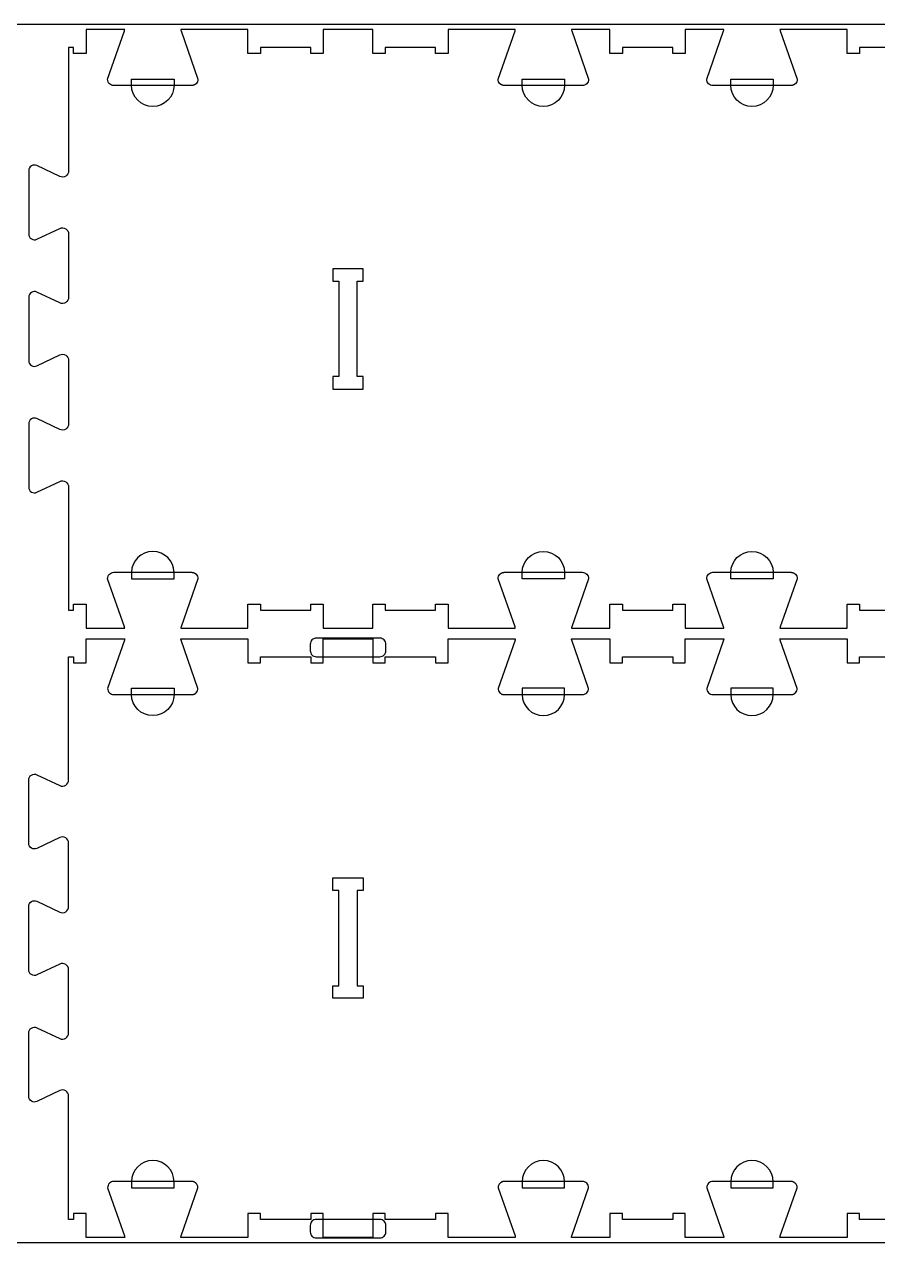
# Model space of a CAD drawing. Extents: x -17068 to -13885, y -19593 to -11999.
# Drawn here: x -16395 to -15541, y -13923 to -12703 of the extents above; entities that cross this region are included whole.
import ezdxf

# ---------------------------------------------------------------- set-up
doc = ezdxf.new("R2010")
doc.units = 0
for name, color, linetype in [('0_SHEET_SPRUCEPLY_2440X122', 1, 'CONTINUOUS'), ('3_ANYTOOL_CUTTHROUGH_INSID', 4, 'CONTINUOUS'), ('4_ANYTOOL_CUTTHROUGH_OUTSI', 5, 'CONTINUOUS'), ('5_ANYTOOL_HALF_MILL_9MM_IN', 3, 'CONTINUOUS')]:
    doc.layers.add(name, color=color, linetype=linetype)

msp = doc.modelspace()

# ---------------------------------------------------------------- linework, layer by layer
at = {"layer": '0_SHEET_SPRUCEPLY_2440X122'}
msp.add_lwpolyline([(-16696.5, -12703.3), (-16696.5, -13923.3), (-14256.5, -13923.3), (-14256.5, -12703.3)], close=True, dxfattribs=at)
at = {"layer": '3_ANYTOOL_CUTTHROUGH_INSID', "color": 4}
for points in [[(-16085.8, -13068.5), (-16055.6, -13068.5), (-16055.6, -13056), (-16061.6, -13056), (-16061.6, -12960.5), (-16055.6, -12960.5), (-16055.6, -12948), (-16086.1, -12948), (-16086.1, -12960.5), (-16080.1, -12960.5), (-16080.1, -13056), (-16086.1, -13056), (-16086.1, -13068.5)], [(-16085.8, -13558), (-16055.6, -13558), (-16055.6, -13570.5), (-16061.6, -13570.5), (-16061.6, -13666), (-16055.6, -13666), (-16055.6, -13678.5), (-16086.1, -13678.5), (-16086.1, -13666), (-16080.1, -13666), (-16080.1, -13570.5), (-16086.1, -13570.5), (-16086.1, -13558)]]:
    msp.add_lwpolyline(points, close=True, dxfattribs=at)
at = {"layer": '4_ANYTOOL_CUTTHROUGH_OUTSI', "color": 5}
for points in [[(-15508.1, -12726.5), (-15558.6, -12726.5), (-15558.6, -12732.5), (-15571.1, -12732.5), (-15571.1, -12708.5), (-15620.8, -12708.5), (-15638.3, -12708.5), (-15638.3, -12708.5, 0.061485), (-15638, -12709.9), (-15621.1, -12758.2), (-15621.1, -12758.2), (-15621.1, -12758.3), (-15621.1, -12758.3, -0.198912), (-15622.9, -12762.7), (-15623, -12762.8), (-15623.2, -12762.9), (-15623.3, -12763), (-15623.4, -12763.1), (-15623.5, -12763.2), (-15623.6, -12763.3), (-15623.8, -12763.4), (-15623.9, -12763.5), (-15624, -12763.6), (-15624.1, -12763.6), (-15624.3, -12763.7), (-15624.4, -12763.8), (-15624.5, -12763.9), (-15624.7, -12763.9), (-15624.8, -12764), (-15625, -12764.1), (-15625.1, -12764.1), (-15625.3, -12764.2), (-15625.4, -12764.2), (-15625.6, -12764.3), (-15625.7, -12764.3), (-15625.9, -12764.3), (-15626, -12764.4), (-15626.2, -12764.4), (-15626.3, -12764.4), (-15626.5, -12764.5), (-15626.6, -12764.5), (-15626.8, -12764.5), (-15626.9, -12764.5), (-15627.1, -12764.5), (-15627.2, -12764.5), (-15627.4, -12764.5), (-15705.4, -12764.5, -0.414214), (-15711.6, -12758.3), (-15711.6, -12758.2), (-15711.6, -12758.2), (-15694.7, -12709.9), (-15694.7, -12709.9, 0.061485), (-15694.5, -12708.5), (-15733.1, -12708.5), (-15733.1, -12732.5), (-15745.6, -12732.5), (-15745.6, -12726.5), (-15796.1, -12726.5), (-15796.1, -12732.5), (-15808.6, -12732.5), (-15808.6, -12708.5), (-15847.2, -12708.5), (-15847.2, -12708.5, 0.061485), (-15846.9, -12709.9), (-15830, -12758.2), (-15830, -12758.2), (-15830, -12758.3), (-15830, -12758.3, -0.414214), (-15836.3, -12764.5), (-15914.3, -12764.5), (-15914.4, -12764.5), (-15914.6, -12764.5), (-15914.7, -12764.5), (-15914.9, -12764.5), (-15915, -12764.5), (-15915.2, -12764.5), (-15915.3, -12764.4), (-15915.5, -12764.4), (-15915.6, -12764.4), (-15915.8, -12764.3), (-15915.9, -12764.3), (-15916.1, -12764.3), (-15916.2, -12764.2), (-15916.4, -12764.2), (-15916.5, -12764.1), (-15916.7, -12764.1), (-15916.8, -12764), (-15916.9, -12763.9), (-15917.1, -12763.9), (-15917.2, -12763.8), (-15917.4, -12763.7), (-15917.5, -12763.6), (-15917.6, -12763.6), (-15917.7, -12763.5), (-15917.9, -12763.4), (-15918, -12763.3), (-15918.1, -12763.2), (-15918.2, -12763.1), (-15918.4, -12763), (-15918.5, -12762.9), (-15918.6, -12762.8), (-15918.7, -12762.7, -0.198912), (-15920.5, -12758.3), (-15920.5, -12758.2), (-15920.5, -12758.2), (-15903.6, -12709.9), (-15903.6, -12709.9, 0.061485), (-15903.4, -12708.5), (-15920.8, -12708.5), (-15970.6, -12708.5), (-15970.6, -12732.5), (-15983.1, -12732.5), (-15983.1, -12726.5), (-16033.6, -12726.5), (-16033.6, -12732.5), (-16046.1, -12732.5), (-16046.1, -12708.5), (-16095.6, -12708.5), (-16095.6, -12732.5), (-16108.1, -12732.5), (-16108.1, -12726.5), (-16158.6, -12726.5), (-16158.6, -12732.5), (-16171.1, -12732.5), (-16171.1, -12708.5), (-16238.3, -12708.5), (-16238.3, -12708.5, 0.061485), (-16238, -12709.9), (-16221.1, -12758.2), (-16221.1, -12758.2), (-16221.1, -12758.3), (-16221.1, -12758.3, -0.198912), (-16222.9, -12762.7), (-16223, -12762.8), (-16223.2, -12762.9), (-16223.3, -12763), (-16223.4, -12763.1), (-16223.5, -12763.2), (-16223.6, -12763.3), (-16223.8, -12763.4), (-16223.9, -12763.5), (-16224, -12763.6), (-16224.1, -12763.6), (-16224.3, -12763.7), (-16224.4, -12763.8), (-16224.5, -12763.9), (-16224.7, -12763.9), (-16224.8, -12764), (-16225, -12764.1), (-16225.1, -12764.1), (-16225.3, -12764.2), (-16225.4, -12764.2), (-16225.6, -12764.3), (-16225.7, -12764.3), (-16225.9, -12764.3), (-16226, -12764.4), (-16226.2, -12764.4), (-16226.3, -12764.4), (-16226.5, -12764.5), (-16226.6, -12764.5), (-16226.8, -12764.5), (-16226.9, -12764.5), (-16227.1, -12764.5), (-16227.2, -12764.5), (-16227.4, -12764.5), (-16305.4, -12764.5, -0.414214), (-16311.6, -12758.3), (-16311.6, -12758.2), (-16311.6, -12758.2), (-16294.7, -12709.9), (-16294.7, -12709.9, 0.061485), (-16294.5, -12708.5), (-16333.1, -12708.5), (-16333.1, -12732.5), (-16345.6, -12732.5), (-16345.6, -12726.5), (-16350.6, -12726.5), (-16350.6, -12849.9), (-16350.6, -12849.9, -0.551268), (-16359.5, -12855.6), (-16382.3, -12844.7, 0.551268), (-16390.6, -12849.9), (-16390.6, -12913.3, 0.551268), (-16382.3, -12918.5), (-16359.5, -12907.6, -0.551268), (-16350.6, -12913.2), (-16350.6, -12976.6, -0.257375), (-16353.5, -12981.9, -0.257375), (-16359.5, -12982.3), (-16382.3, -12971.4, 0.551268), (-16390.6, -12976.6), (-16390.6, -13040, 0.551268), (-16382.3, -13045.2), (-16359.5, -13034.3, -0.551268), (-16350.6, -13039.9), (-16350.6, -13103.3, -0.551268), (-16359.5, -13109), (-16382.3, -13098.1, 0.551268), (-16390.6, -13103.3), (-16390.6, -13166.7, 0.551268), (-16382.3, -13171.9), (-16359.5, -13161, -0.551268), (-16350.6, -13166.6), (-16350.6, -13290), (-16345.6, -13290), (-16345.6, -13284), (-16333.1, -13284), (-16333.1, -13308), (-16294.5, -13308), (-16294.5, -13308, 0.061485), (-16294.7, -13306.6), (-16311.6, -13258.4), (-16311.6, -13258.3), (-16311.6, -13258.3), (-16311.6, -13258.3, -0.414214), (-16305.4, -13252), (-16227.4, -13252), (-16227.2, -13252), (-16227.1, -13252), (-16226.9, -13252), (-16226.8, -13252.1), (-16226.6, -13252.1), (-16226.5, -13252.1), (-16226.3, -13252.1), (-16226.2, -13252.1), (-16226, -13252.2), (-16225.9, -13252.2), (-16225.7, -13252.3), (-16225.6, -13252.3), (-16225.4, -13252.3), (-16225.3, -13252.4), (-16225.1, -13252.5), (-16225, -13252.5), (-16224.8, -13252.6), (-16224.7, -13252.6), (-16224.5, -13252.7), (-16224.4, -13252.8), (-16224.3, -13252.8), (-16224.1, -13252.9), (-16224, -13253), (-16223.9, -13253.1), (-16223.8, -13253.2), (-16223.6, -13253.3), (-16223.5, -13253.4), (-16223.4, -13253.5), (-16223.3, -13253.6), (-16223.2, -13253.7), (-16223, -13253.8), (-16222.9, -13253.9, -0.198912), (-16221.1, -13258.3), (-16221.1, -13258.3), (-16221.1, -13258.4), (-16238, -13306.6), (-16238, -13306.6, 0.061485), (-16238.3, -13308), (-16220.8, -13308), (-16171.1, -13308), (-16171.1, -13284), (-16158.6, -13284), (-16158.6, -13290), (-16108.1, -13290), (-16108.1, -13284), (-16095.6, -13284), (-16095.6, -13308), (-16046.1, -13308), (-16046.1, -13284), (-16033.6, -13284), (-16033.6, -13290), (-15983.1, -13290), (-15983.1, -13284), (-15970.6, -13284), (-15970.6, -13308), (-15903.4, -13308), (-15903.4, -13308, 0.061485), (-15903.6, -13306.6), (-15920.5, -13258.4), (-15920.5, -13258.3), (-15920.5, -13258.3), (-15920.5, -13258.3, -0.198912), (-15918.7, -13253.9), (-15918.6, -13253.8), (-15918.5, -13253.7), (-15918.4, -13253.6), (-15918.2, -13253.5), (-15918.1, -13253.4), (-15918, -13253.3), (-15917.9, -13253.2), (-15917.7, -13253.1), (-15917.6, -13253), (-15917.5, -13252.9), (-15917.4, -13252.8), (-15917.2, -13252.8), (-15917.1, -13252.7), (-15916.9, -13252.6), (-15916.8, -13252.6), (-15916.7, -13252.5), (-15916.5, -13252.5), (-15916.4, -13252.4), (-15916.2, -13252.3), (-15916.1, -13252.3), (-15915.9, -13252.3), (-15915.8, -13252.2), (-15915.6, -13252.2), (-15915.5, -13252.1), (-15915.3, -13252.1), (-15915.2, -13252.1), (-15915, -13252.1), (-15914.9, -13252.1), (-15914.7, -13252), (-15914.6, -13252), (-15914.4, -13252), (-15914.3, -13252), (-15836.3, -13252, -0.414214), (-15830, -13258.3), (-15830, -13258.3), (-15830, -13258.4), (-15846.9, -13306.6), (-15846.9, -13306.6, 0.061485), (-15847.2, -13308), (-15808.6, -13308), (-15808.6, -13284), (-15796.1, -13284), (-15796.1, -13290), (-15745.6, -13290), (-15745.6, -13284), (-15733.1, -13284), (-15733.1, -13308), (-15694.5, -13308), (-15694.5, -13308, 0.061485), (-15694.7, -13306.6), (-15711.6, -13258.4), (-15711.6, -13258.3), (-15711.6, -13258.3), (-15711.6, -13258.3, -0.414214), (-15705.4, -13252), (-15627.4, -13252), (-15627.2, -13252), (-15627.1, -13252), (-15626.9, -13252), (-15626.8, -13252.1), (-15626.6, -13252.1), (-15626.5, -13252.1), (-15626.3, -13252.1), (-15626.2, -13252.1), (-15626, -13252.2), (-15625.9, -13252.2), (-15625.7, -13252.3), (-15625.6, -13252.3), (-15625.4, -13252.3), (-15625.3, -13252.4), (-15625.1, -13252.5), (-15625, -13252.5), (-15624.8, -13252.6), (-15624.7, -13252.6), (-15624.5, -13252.7), (-15624.4, -13252.8), (-15624.3, -13252.8), (-15624.1, -13252.9), (-15624, -13253), (-15623.9, -13253.1), (-15623.8, -13253.2), (-15623.6, -13253.3), (-15623.5, -13253.4), (-15623.4, -13253.5), (-15623.3, -13253.6), (-15623.2, -13253.7), (-15623, -13253.8), (-15622.9, -13253.9, -0.198912), (-15621.1, -13258.3), (-15621.1, -13258.3), (-15621.1, -13258.4), (-15638, -13306.6), (-15638, -13306.6, 0.061485), (-15638.3, -13308), (-15571.1, -13308), (-15571.1, -13284), (-15558.6, -13284), (-15558.6, -13290), (-15508.1, -13290)], [(-15508.1, -13900), (-15558.6, -13900), (-15558.6, -13894), (-15571.1, -13894), (-15571.1, -13918), (-15638.3, -13918), (-15638.3, -13918, -0.061485), (-15638, -13916.6), (-15621.1, -13868.4), (-15621.1, -13868.3), (-15621.1, -13868.3), (-15621.1, -13868.3, 0.198912), (-15622.9, -13863.9), (-15623, -13863.8), (-15623.2, -13863.7), (-15623.3, -13863.6), (-15623.4, -13863.5), (-15623.5, -13863.4), (-15623.6, -13863.3), (-15623.8, -13863.2), (-15623.9, -13863.1), (-15624, -13863), (-15624.1, -13862.9), (-15624.3, -13862.8), (-15624.4, -13862.8), (-15624.5, -13862.7), (-15624.7, -13862.6), (-15624.8, -13862.6), (-15625, -13862.5), (-15625.1, -13862.5), (-15625.3, -13862.4), (-15625.4, -13862.3), (-15625.6, -13862.3), (-15625.7, -13862.3), (-15625.9, -13862.2), (-15626, -13862.2), (-15626.2, -13862.1), (-15626.3, -13862.1), (-15626.5, -13862.1), (-15626.6, -13862.1), (-15626.8, -13862.1), (-15626.9, -13862), (-15627.1, -13862), (-15627.2, -13862), (-15627.4, -13862), (-15705.4, -13862, 0.414214), (-15711.6, -13868.3), (-15711.6, -13868.3), (-15711.6, -13868.4), (-15694.7, -13916.6), (-15694.7, -13916.6, -0.061485), (-15694.5, -13918), (-15733.1, -13918), (-15733.1, -13894), (-15745.6, -13894), (-15745.6, -13900), (-15796.1, -13900), (-15796.1, -13894), (-15808.6, -13894), (-15808.6, -13918), (-15847.2, -13918), (-15847.2, -13918, -0.061485), (-15846.9, -13916.6), (-15830, -13868.4), (-15830, -13868.3), (-15830, -13868.3), (-15830, -13868.3, 0.414214), (-15836.3, -13862), (-15914.3, -13862), (-15914.4, -13862), (-15914.6, -13862), (-15914.7, -13862), (-15914.9, -13862.1), (-15915, -13862.1), (-15915.2, -13862.1), (-15915.3, -13862.1), (-15915.5, -13862.1), (-15915.6, -13862.2), (-15915.8, -13862.2), (-15915.9, -13862.3), (-15916.1, -13862.3), (-15916.2, -13862.3), (-15916.4, -13862.4), (-15916.5, -13862.5), (-15916.7, -13862.5), (-15916.8, -13862.6), (-15916.9, -13862.6), (-15917.1, -13862.7), (-15917.2, -13862.8), (-15917.4, -13862.8), (-15917.5, -13862.9), (-15917.6, -13863), (-15917.7, -13863.1), (-15917.9, -13863.2), (-15918, -13863.3), (-15918.1, -13863.4), (-15918.2, -13863.5), (-15918.4, -13863.6), (-15918.5, -13863.7), (-15918.6, -13863.8), (-15918.7, -13863.9, 0.198912), (-15920.5, -13868.3), (-15920.5, -13868.3), (-15920.5, -13868.4), (-15903.6, -13916.6), (-15903.6, -13916.6, -0.061485), (-15903.4, -13918), (-15920.8, -13918), (-15970.6, -13918), (-15970.6, -13894), (-15983.1, -13894), (-15983.1, -13900), (-16033.6, -13900), (-16033.6, -13894), (-16046.1, -13894), (-16046.1, -13918), (-16095.6, -13918), (-16095.6, -13894), (-16108.1, -13894), (-16108.1, -13900), (-16158.6, -13900), (-16158.6, -13894), (-16171.1, -13894), (-16171.1, -13918), (-16238.3, -13918), (-16238.3, -13918, -0.061485), (-16238, -13916.6), (-16221.1, -13868.4), (-16221.1, -13868.3), (-16221.1, -13868.3), (-16221.1, -13868.3, 0.198912), (-16222.9, -13863.9), (-16223, -13863.8), (-16223.2, -13863.7), (-16223.3, -13863.6), (-16223.4, -13863.5), (-16223.5, -13863.4), (-16223.6, -13863.3), (-16223.8, -13863.2), (-16223.9, -13863.1), (-16224, -13863), (-16224.1, -13862.9), (-16224.3, -13862.8), (-16224.4, -13862.8), (-16224.5, -13862.7), (-16224.7, -13862.6), (-16224.8, -13862.6), (-16225, -13862.5), (-16225.1, -13862.5), (-16225.3, -13862.4), (-16225.4, -13862.3), (-16225.6, -13862.3), (-16225.7, -13862.3), (-16225.9, -13862.2), (-16226, -13862.2), (-16226.2, -13862.1), (-16226.3, -13862.1), (-16226.5, -13862.1), (-16226.6, -13862.1), (-16226.8, -13862.1), (-16226.9, -13862), (-16227.1, -13862), (-16227.2, -13862), (-16227.4, -13862), (-16305.4, -13862, 0.414214), (-16311.6, -13868.3), (-16311.6, -13868.3), (-16311.6, -13868.4), (-16294.7, -13916.6), (-16294.7, -13916.6, -0.061485), (-16294.5, -13918), (-16333.1, -13918), (-16333.1, -13894), (-16345.6, -13894), (-16345.6, -13900), (-16350.6, -13900), (-16350.6, -13776.6), (-16350.6, -13776.6, 0.551268), (-16359.5, -13771), (-16382.3, -13781.9, -0.551268), (-16390.6, -13776.7), (-16390.6, -13713.3, -0.551268), (-16382.3, -13708.1), (-16359.5, -13719, 0.551268), (-16350.6, -13713.3), (-16350.6, -13649.9, 0.551268), (-16359.5, -13644.3), (-16382.3, -13655.2, -0.551268), (-16390.6, -13650), (-16390.6, -13586.6, -0.551268), (-16382.3, -13581.4), (-16359.5, -13592.3, 0.551268), (-16350.6, -13586.6), (-16350.6, -13523.2, 0.551268), (-16359.5, -13517.6), (-16382.3, -13528.5, -0.551268), (-16390.6, -13523.3), (-16390.6, -13459.9, -0.551268), (-16382.3, -13454.7), (-16359.5, -13465.6, 0.551268), (-16350.6, -13459.9), (-16350.6, -13336.5), (-16345.6, -13336.5), (-16345.6, -13342.5), (-16333.1, -13342.5), (-16333.1, -13318.5), (-16294.5, -13318.5), (-16294.5, -13318.5, -0.061485), (-16294.7, -13319.9), (-16311.6, -13368.2), (-16311.6, -13368.2), (-16311.6, -13368.3), (-16311.6, -13368.3, 0.414214), (-16305.4, -13374.5), (-16227.4, -13374.5), (-16227.2, -13374.5), (-16227.1, -13374.5), (-16226.9, -13374.5), (-16226.8, -13374.5), (-16226.6, -13374.5), (-16226.5, -13374.5), (-16226.3, -13374.4), (-16226.2, -13374.4), (-16226, -13374.4), (-16225.9, -13374.3), (-16225.7, -13374.3), (-16225.6, -13374.3), (-16225.4, -13374.2), (-16225.3, -13374.2), (-16225.1, -13374.1), (-16225, -13374.1), (-16224.8, -13374), (-16224.7, -13373.9), (-16224.5, -13373.9), (-16224.4, -13373.8), (-16224.3, -13373.7), (-16224.1, -13373.6), (-16224, -13373.6), (-16223.9, -13373.5), (-16223.8, -13373.4), (-16223.6, -13373.3), (-16223.5, -13373.2), (-16223.4, -13373.1), (-16223.3, -13373), (-16223.2, -13372.9), (-16223, -13372.8), (-16222.9, -13372.7, 0.198912), (-16221.1, -13368.3), (-16221.1, -13368.2), (-16221.1, -13368.2), (-16238, -13319.9), (-16238, -13319.9, -0.061485), (-16238.3, -13318.5), (-16220.8, -13318.5), (-16171.1, -13318.5), (-16171.1, -13342.5), (-16158.6, -13342.5), (-16158.6, -13336.5), (-16108.1, -13336.5), (-16108.1, -13342.5), (-16095.6, -13342.5), (-16095.6, -13318.5), (-16046.1, -13318.5), (-16046.1, -13342.5), (-16033.6, -13342.5), (-16033.6, -13336.5), (-15983.1, -13336.5), (-15983.1, -13342.5), (-15970.6, -13342.5), (-15970.6, -13318.5), (-15903.4, -13318.5), (-15903.4, -13318.5, -0.061485), (-15903.6, -13319.9), (-15920.5, -13368.2), (-15920.5, -13368.2), (-15920.5, -13368.3), (-15920.5, -13368.3, 0.198912), (-15918.7, -13372.7), (-15918.6, -13372.8), (-15918.5, -13372.9), (-15918.4, -13373), (-15918.2, -13373.1), (-15918.1, -13373.2), (-15918, -13373.3), (-15917.9, -13373.4), (-15917.7, -13373.5), (-15917.6, -13373.6), (-15917.5, -13373.6), (-15917.4, -13373.7), (-15917.2, -13373.8), (-15917.1, -13373.9), (-15916.9, -13373.9), (-15916.8, -13374), (-15916.7, -13374.1), (-15916.5, -13374.1), (-15916.4, -13374.2), (-15916.2, -13374.2), (-15916.1, -13374.3), (-15915.9, -13374.3), (-15915.8, -13374.3), (-15915.6, -13374.4), (-15915.5, -13374.4), (-15915.3, -13374.4), (-15915.2, -13374.5), (-15915, -13374.5), (-15914.9, -13374.5), (-15914.7, -13374.5), (-15914.6, -13374.5), (-15914.4, -13374.5), (-15914.3, -13374.5), (-15836.3, -13374.5, 0.414214), (-15830, -13368.3), (-15830, -13368.2), (-15830, -13368.2), (-15846.9, -13319.9), (-15846.9, -13319.9, -0.061485), (-15847.2, -13318.5), (-15808.6, -13318.5), (-15808.6, -13342.5), (-15796.1, -13342.5), (-15796.1, -13336.5), (-15745.6, -13336.5), (-15745.6, -13342.5), (-15733.1, -13342.5), (-15733.1, -13318.5), (-15694.5, -13318.5), (-15694.5, -13318.5, -0.061485), (-15694.7, -13319.9), (-15711.6, -13368.2), (-15711.6, -13368.2), (-15711.6, -13368.3), (-15711.6, -13368.3, 0.414214), (-15705.4, -13374.5), (-15627.4, -13374.5), (-15627.2, -13374.5), (-15627.1, -13374.5), (-15626.9, -13374.5), (-15626.8, -13374.5), (-15626.6, -13374.5), (-15626.5, -13374.5), (-15626.3, -13374.4), (-15626.2, -13374.4), (-15626, -13374.4), (-15625.9, -13374.3), (-15625.7, -13374.3), (-15625.6, -13374.3), (-15625.4, -13374.2), (-15625.3, -13374.2), (-15625.1, -13374.1), (-15625, -13374.1), (-15624.8, -13374), (-15624.7, -13373.9), (-15624.5, -13373.9), (-15624.4, -13373.8), (-15624.3, -13373.7), (-15624.1, -13373.6), (-15624, -13373.6), (-15623.9, -13373.5), (-15623.8, -13373.4), (-15623.6, -13373.3), (-15623.5, -13373.2), (-15623.4, -13373.1), (-15623.3, -13373), (-15623.2, -13372.9), (-15623, -13372.8), (-15622.9, -13372.7, 0.198912), (-15621.1, -13368.3), (-15621.1, -13368.2), (-15621.1, -13368.2), (-15638, -13319.9), (-15638, -13319.9, -0.061485), (-15638.3, -13318.5), (-15571.1, -13318.5), (-15571.1, -13342.5), (-15558.6, -13342.5), (-15558.6, -13336.5), (-15508.1, -13336.5)]]:
    msp.add_lwpolyline(points, format="xyb", dxfattribs=at)
at = {"layer": '5_ANYTOOL_HALF_MILL_9MM_IN', "color": 3}
for points in [[(-16245.1, -12764.3, -1), (-16287.6, -12764.3), (-16287.6, -12764), (-16287.6, -12758), (-16245.1, -12758), (-16245.1, -12764), (-16245.1, -12764.3)], [(-15854, -12764.3, -1), (-15896.5, -12764.3), (-15896.5, -12764), (-15896.5, -12758), (-15854, -12758), (-15854, -12764), (-15854, -12764.3)], [(-15645.1, -12764.3, -1), (-15687.6, -12764.3), (-15687.6, -12764), (-15687.6, -12758), (-15645.1, -12758), (-15645.1, -12764), (-15645.1, -12764.3)], [(-16245.1, -13252.3, 1), (-16287.6, -13252.3), (-16287.6, -13252.5), (-16287.6, -13258.5), (-16245.1, -13258.5), (-16245.1, -13252.5), (-16245.1, -13252.3)], [(-15896.5, -13252.3, -1), (-15854, -13252.3), (-15854, -13252.5), (-15854, -13258.5), (-15896.5, -13258.5), (-15896.5, -13252.5), (-15896.5, -13252.3)], [(-15687.6, -13252.3, -1), (-15645.1, -13252.3), (-15645.1, -13252.5), (-15645.1, -13258.5), (-15687.6, -13258.5), (-15687.6, -13252.5), (-15687.6, -13252.3)], [(-16102.7, -13318, 0.414214), (-16108.7, -13324), (-16108.7, -13330.5, 0.414214), (-16102.7, -13336.5), (-16038.9, -13336.5, 0.414214), (-16032.9, -13330.5), (-16032.9, -13324, 0.414214), (-16038.9, -13318)], [(-16245.1, -13374.3, -1), (-16287.6, -13374.3), (-16287.6, -13374), (-16287.6, -13368), (-16245.1, -13368), (-16245.1, -13374), (-16245.1, -13374.3)], [(-15896.5, -13374.3, 1), (-15854, -13374.3), (-15854, -13374), (-15854, -13368), (-15896.5, -13368), (-15896.5, -13374), (-15896.5, -13374.3)], [(-15687.6, -13374.3, 1), (-15645.1, -13374.3), (-15645.1, -13374), (-15645.1, -13368), (-15687.6, -13368), (-15687.6, -13374), (-15687.6, -13374.3)], [(-16245.1, -13862.3, 1), (-16287.6, -13862.3), (-16287.6, -13862.5), (-16287.6, -13868.5), (-16245.1, -13868.5), (-16245.1, -13862.5), (-16245.1, -13862.3)], [(-15854, -13862.3, 1), (-15896.5, -13862.3), (-15896.5, -13862.5), (-15896.5, -13868.5), (-15854, -13868.5), (-15854, -13862.5), (-15854, -13862.3)], [(-15645.1, -13862.3, 1), (-15687.6, -13862.3), (-15687.6, -13862.5), (-15687.6, -13868.5), (-15645.1, -13868.5), (-15645.1, -13862.5), (-15645.1, -13862.3)], [(-16102.7, -13900, 0.414214), (-16108.7, -13906), (-16108.7, -13912.5, 0.414214), (-16102.7, -13918.5), (-16038.9, -13918.5, 0.414214), (-16032.9, -13912.5), (-16032.9, -13906, 0.414214), (-16038.9, -13900)]]:
    msp.add_lwpolyline(points, format="xyb", close=True, dxfattribs=at)

doc.saveas('drawing.dxf')
